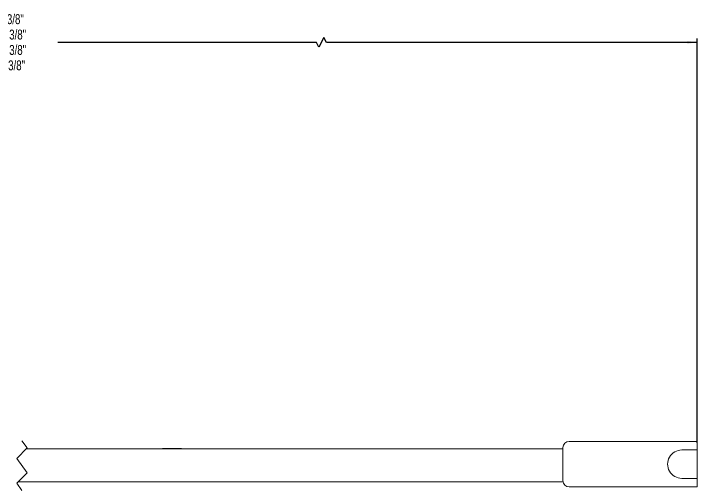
# Model space of a CAD drawing. Header units: inches. Extents: x 1 to 26.2, y 1.1 to 20.6.
# Drawn here: x 15.89 to 26.24, y 13.39 to 20.61 of the extents above; entities that cross this region are included whole.
import ezdxf
from ezdxf.lldxf.tags import DXFTag

# ---------------------------------------------------------------- set-up
doc = ezdxf.new("R2010")
doc.units = ezdxf.units.IN
doc.header["$MEASUREMENT"] = 0
doc.layers.add('DIM', color=1, linetype='Continuous')
doc.styles.add('SLDTEXTSTYLE0', font='ARIAL.TTF', dxfattribs={"width": 0.7})
tags = doc.linetypes.add('HIDDEN', pattern=[0.075, 0.05, -0.025]).pattern_tags.tags
tags[6:7] = [DXFTag(74, 4), DXFTag(75, 0), DXFTag(340, '0'), DXFTag(46, 1.0), DXFTag(50, 0.0), DXFTag(44, 0.0), DXFTag(45, 0.0)]
tags[4:5] = [DXFTag(74, 4), DXFTag(75, 0), DXFTag(340, '0'), DXFTag(46, 1.0), DXFTag(50, 0.0), DXFTag(44, 0.0), DXFTag(45, 0.0)]
doc.dimstyles.new('SLDDIMSTYLE0', dxfattribs={"dimtxt": 0.15, "dimasz": 0.15, "dimexe": 0, "dimexo": 0.0625, "dimgap": 0.0375, "dimtad": 0, "dimtih": 1, "dimtoh": 1, "dimdec": 3, "dimlfac": 4, "dimrnd": 1e-09, "dimzin": 12, "dimdsep": 46, "dimtxsty": 'SLDTEXTSTYLE0', "dimsah": 1, "dimcen": 0.09, "dimadec": 0, "dimazin": 0, "dimtfac": 1, "dimtdec": 3, "dimtofl": 0, "dimtmove": 0, "dimatfit": 3, "dimfxl": 0, "dimtolj": 1, "dimtzin": 12, "dimarcsym": 0})

# ---------------------------------------------------------------- blocks, each defined once
blk = doc.blocks.new('*D9')
at = {"layer": 'DIM'}
for p, q in [((3.481, 19.551), (3.481, 20.235)), ((3.481, 20.175), (13.158, 20.175)), ((20.472, 20.175), (16.559, 20.175)), ((20.509, 20.1), (20.472, 20.175)), ((20.584, 20.25), (20.509, 20.1)), ((20.622, 20.175), (20.584, 20.25)), ((26.235, 20.175), (20.622, 20.175)), ((26.235, 14.111), (26.235, 20.235))]:
    blk.add_line(p, q, dxfattribs=at)
for points in [[(3.481, 20.175), (3.631, 20.155), (3.631, 20.195)], [(26.235, 20.175), (26.085, 20.195), (26.085, 20.155)]]:
    blk.add_solid(points, dxfattribs=at)
at = {"layer": 'DIM', "char_height": 0.15, "attachment_point": 1, "style": 'SLDTEXTSTYLE0'}
for s, insert in [('8\' DOOR = 135 3/8", 10\' DOOR = 159 3/8"', (13.283, 20.601)), ('12\' DOOR = 183 3/8", 14\' DOOR = 207 3/8"', (13.236, 20.368)), ('16\' DOOR = 231 3/8", 18\' DOOR = 255 3/8"', (13.236, 20.135)), ('20\' DOOR = 279 3/8", 24\' DOOR = 327 3/8"', (13.22, 19.902))]:
    blk.add_mtext(s, dxfattribs=dict(at, insert=insert))

msp = doc.modelspace()

# ---------------------------------------------------------------- linework, layer by layer
at = {"color": 7, "linetype": 'HIDDEN', "lineweight": 0}
for p, q in [((16.01522, 14.14314), (16.09396, 14.03438)), ((16.09396, 14.03438), (15.93648, 13.8769)), ((15.93648, 13.8769), (16.09396, 13.65938)), ((16.09396, 13.65938), (15.93648, 13.5019)), ((15.93648, 13.5019), (16.01522, 13.39314))]:
    msp.add_line(p, q, dxfattribs=at)
at = {"color": 7, "linetype": 'Continuous', "lineweight": 15}
for p, q in [((26.19369, 14.13349), (24.29519, 14.13349)), ((26.19369, 14.13349), (26.23506, 14.13349)), ((26.23506, 14.13349), (26.23506, 14.00474)), ((16.07773, 14.02099), (24.20144, 14.02099)), ((18.14206, 14.02099), (18.14206, 14.02599)), ((18.14206, 14.02599), (18.16919, 14.02599)), ((18.16919, 14.02599), (18.42331, 14.02599)), ((24.20144, 14.03974), (24.20144, 13.53974)), ((26.00006, 14.00474), (26.19369, 14.00474)), ((26.19369, 14.00474), (26.23506, 14.00474)), ((26.23506, 13.91724), (26.23506, 14.00474)), ((26.23506, 13.91724), (26.23506, 13.66224)), ((26.23506, 13.57474), (26.23506, 13.66224)), ((26.19369, 13.57474), (26.00006, 13.57474)), ((26.23506, 13.57474), (26.19369, 13.57474)), ((26.23506, 13.57474), (26.23506, 13.44599)), ((15.95272, 13.52099), (24.20333, 13.52099)), ((24.29519, 13.44599), (26.19369, 13.44599)), ((26.23506, 13.44599), (26.19369, 13.44599))]:
    msp.add_line(p, q, dxfattribs=at)
for centre, radius, start, end in [((24.29519, 14.03974), 0.09375, 90.000061, 179.999222), ((18.42331, 13.99473), 0.03126, 57.144939, 89.998937), ((26.00006, 13.78974), 0.215, 89.999781, 270.000219), ((24.29519, 13.53974), 0.09375, 180.000768, 269.999232)]:
    msp.add_arc(centre, radius, start, end, dxfattribs=at)

# ---------------------------------------------------------------- dimensions: what is measured, and where the dimension line sits
at = {"layer": 'DIM'}
dim = msp.add_linear_dim(base=(26.23506, 20.17474), p1=(3.48135, 19.49064), p2=(26.23506, 14.05099), text='8\' DOOR = 135 3/8", 10\' DOOR = 159 3/8"\\P12\' DOOR = 183 3/8", 14\' DOOR = 207 3/8"\\P16\' DOOR = 231 3/8", 18\' DOOR = 255 3/8"\\P20\' DOOR = 279 3/8", 24\' DOOR = 327 3/8"', dimstyle='SLDDIMSTYLE0', dxfattribs=at)
dim.commit()
dim.dimension.update_dxf_attribs({"geometry": '*D9', "text_midpoint": (14.8582, 20.17474)})

doc.saveas('drawing.dxf')
